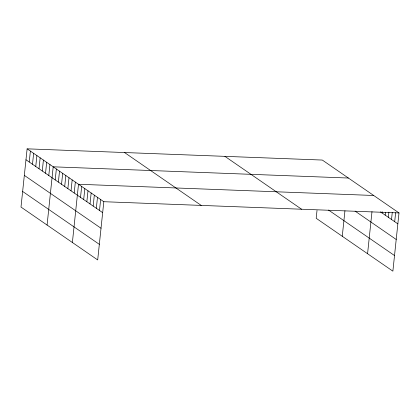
<?xml version="1.0" encoding="UTF-8"?>
<svg xmlns="http://www.w3.org/2000/svg" width="420" height="420" viewBox="0 0 420 420"><rect width="100%" height="100%" fill="white"/><g stroke="black" fill="none" stroke-linecap="round" stroke-linejoin="round"><path stroke-width="0.63" d="M27.122 148.832L21 207.071L97.692 259.943L103.814 201.71L27.122 148.832L322.308 160.057L399 212.929L392.879 271.168L316.187 218.29L317.011 210.488M29.232 162.01L30.382 151.079M32.492 164.257L33.642 153.326M35.752 166.504L36.897 155.573M39.008 168.751L40.157 157.82M42.268 170.998L43.418 160.067M45.528 173.245L46.678 162.314M48.788 175.492L49.938 164.566M47.077 225.047L53.198 166.814L348.385 178.033M55.209 179.923L56.359 168.992M58.375 182.102L59.525 171.171M61.535 184.285L62.685 173.355M64.701 186.464L65.851 175.534M67.867 188.648L69.011 177.718M71.027 190.827L72.177 179.897M74.193 193.011L75.343 182.081M72.382 242.498L78.503 184.259L373.69 195.484M80.519 197.369L81.669 186.443M83.68 199.553L84.83 188.622M86.846 201.731L87.995 190.801M90.011 203.915L91.156 192.985M93.172 206.094L94.322 195.163M96.338 208.278L97.487 197.347M99.498 210.457L100.648 199.526M342.263 236.271L344.946 210.761M367.574 253.717L371.994 211.617M382.032 212.956L382.169 211.669M385.198 215.135L385.466 212.562M388.358 217.319L388.899 212.173M391.524 219.497L392.269 212.425M394.69 221.681L395.635 212.678M103.814 201.71L399 212.929M380.452 211.864L397.85 223.86M355.084 211.118L396.212 239.474M328.54 210.063L394.522 255.554M224.894 156.35L301.586 209.228M124.535 152.539L201.222 205.412M25.972 159.763L102.664 212.641M24.334 175.376L101.02 228.249M22.643 191.457L99.33 244.335"/></g></svg>
